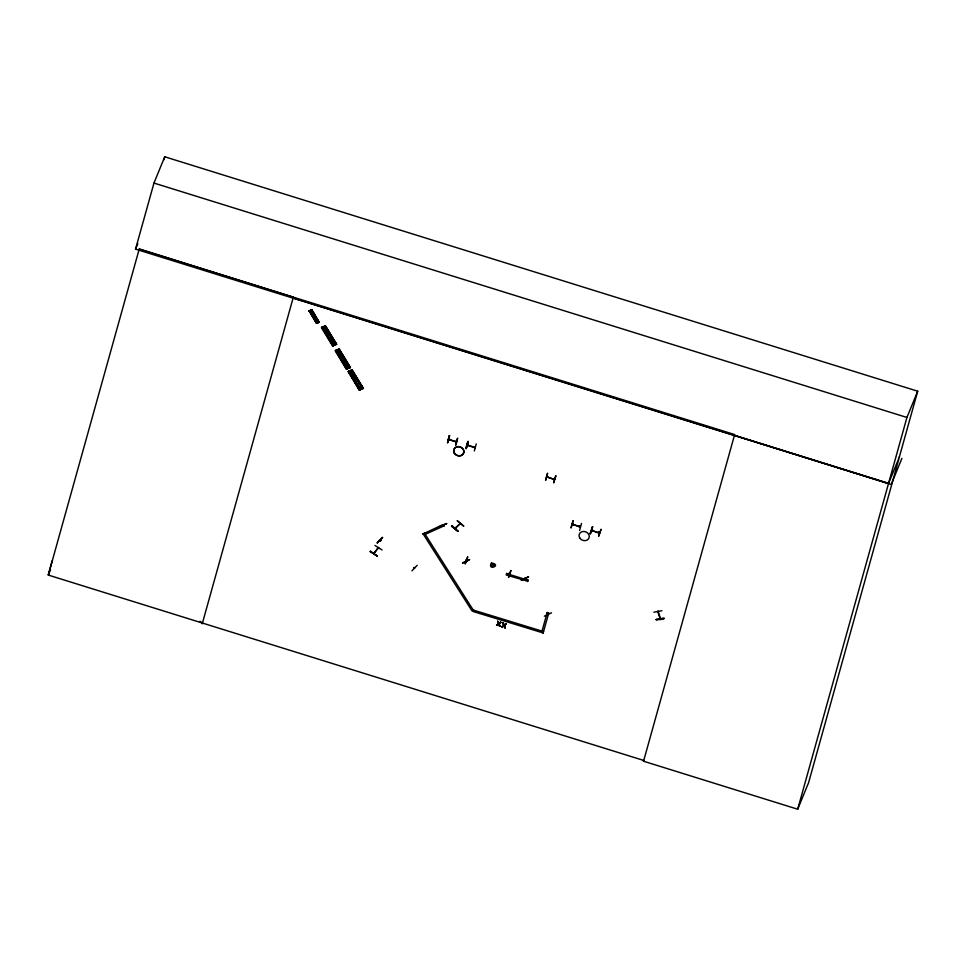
<?xml version="1.0" encoding="UTF-8"?>
<svg xmlns="http://www.w3.org/2000/svg" width="966" height="966" viewBox="0 0 966 966"><rect width="100%" height="100%" fill="white"/><g stroke="black" fill="none" stroke-linecap="round" stroke-linejoin="round"><path stroke-width="1.45" d="M656.24 619.918C669.269 615.885 664.318 620.643 656.216 619.375M378.624 547.625L377.96 548.652L377.899 547.939M379.807 540.392L380.809 540.525M52.14 560.86L48.3 575.072L643.767 760.459L643.549 761.22L734.655 434.567L139.189 249.18L48.3 575.072L50.546 569.59M643.658 760.423L643.441 761.196L797.699 809.218L808.59 782.677L899.479 456.785L888.503 483.543L135.542 249.131L153.968 183.057L164.739 156.782L917.7 391.206L899.274 457.28M163.942 159.656L164.739 156.782M202.232 623.831L293.338 297.178L139.261 248.914M449.564 435.606L447.572 442.839L449.093 435.666M449.613 435.606L447.596 442.621M449.48 438.975L448.671 439.542M456.532 441.957L455.904 441.414M455.59 445.326L457.63 438.105L455.723 445.133M466.252 448.405L468.22 441.402L466.143 448.55M465.781 448.478L467.737 441.474M466.18 448.622L468.099 441.547M467.278 445.338L467.93 445.157M474.56 446.872L474.439 447.234M476.25 443.901L474.342 450.929M543.206 632.959L472.99 611.466L473.364 610.101L543.58 631.595M491.549 562.949C502.525 565.267 486.888 571.304 491.38 563.033M527.738 581.266L506.208 574.939L506.715 573.249M545.573 480.368L547.601 473.147L545.645 480.15M546.828 476.697L554.544 479.486M547.481 476.516L547.372 477.301L546.587 476.745M555.993 475.972L553.603 482.867L555.679 475.658M527.605 581.592L528.124 579.902M547.227 612.432L542.023 631.1M571.051 527.762L573.14 520.589L571.111 527.822M573.019 524.466L572.089 524.502L572.464 523.789M543.073 633.285L548.785 612.915M579.274 526.687L580.3 526.313M579.588 530.455L581.532 523.427M590.154 533.655L592.641 526.567L590.178 533.643M592.424 530.419C590.347 529.416 599.5 534.5 599.644 532.157M599.089 531.988L598.823 532.761L598.86 532.121M601.021 529.404L598.63 536.299L601.021 529.428M797.699 809.218L906.929 417.469L917.7 391.206M467.689 556.887L465.165 563.963L467.653 556.887M466.989 560.087L466.638 560.823L467.653 560.497M509.07 573.176L508.804 573.949L509.77 573.478M511.026 570.604L508.575 577.487L510.7 570.495M459.719 523.97L460.432 523.077M442.971 525.444L443.648 526.023L443.334 524.888M443.225 525.335L443.792 525.468M524.924 578.332L525.214 579.359L525.649 578.767M525.468 579.25L525.19 578.199M547.71 613.905L548.157 614.002M135.542 249.131L137.812 243.601M309.18 310.931L311.656 309.784L319.178 322.197L318.394 322.535L310.919 310.255L318.418 322.511M311.656 309.784L318.877 322.318M311.958 315.23L314.3 314.312M312.67 316.558L315.061 315.556M332.896 345.768L321.811 327.184L322.656 327.051L333.813 345.454L332.872 345.78M322.946 329.056L326.52 327.546M325.385 325.675L321.75 327.317M323.695 330.3L327.281 328.79M324.83 332.171L328.404 330.662M325.832 333.825L329.418 332.316M326.967 335.685L330.553 334.176M336.723 352.276L340.298 350.767M337.472 353.52L341.058 352.01M338.547 355.524L342.181 353.882M339.561 357.191L343.196 355.536M340.744 358.917L344.331 357.408M359.255 390.059L359.823 389.829L348.521 371.258L349.366 371.125L360.511 389.527L359.581 389.853L348.46 371.379L359.267 390.059L348.122 371.656M349.644 373.13L353.23 371.62M352.095 369.749L348.46 371.403M350.404 374.373L353.991 372.864M351.539 376.245L355.114 374.736M352.542 377.899L356.128 376.39M353.677 379.771L357.263 378.261M370.147 551.622C380.64 557.889 378.479 557.611 370.449 551.139M382.536 537.422L377.38 542.711M374.192 552.661L373.697 553.615L378.225 547.855M374.144 553.337L378.382 547.468M374.023 553.784L374.313 552.661M380.145 539.837L379.904 540.537L380.326 539.885M379.988 540.211L380.507 540.513M380.773 540.248L380.411 540.924M377.718 548.495L378.213 547.541M448.731 438.83L448.659 439.578L456.447 441.921L456.761 441.329M448.61 439.518L448.924 438.805M449.323 439.699L449.54 439.083M455.795 441.8L456.061 441.027M456.616 441.196L456.35 441.969L448.61 439.18M473.497 609.775L471.879 610.717L422.987 533.679M424.364 533.051L473.243 610.101M425.197 534.367L444.01 525.866M411.914 570.821L417.191 565.327M414.692 567.646C413.834 568.648 413.207 566.511 414.595 568.093M414.68 567.537L414.257 568.189M467.532 444.601L467.266 445.374L467.435 444.65M467.822 445.543L468.087 444.771M446.654 523.5L439.566 526.651M475.308 447.367L474.415 447.56L474.668 446.823M422.854 534.005L443.177 524.562M474.958 447.765L475.224 446.992M451.533 526.108L458.005 531.324L451.907 525.637M457.28 520.819L463.789 526.011M455.01 527.955L455.578 528.293L455.397 527.605M455.203 528.644L455.517 527.605M460.649 523.27L455.022 528.692M462.497 562.876L469.681 559.519L462.738 563.214M465.648 560.292L465.793 561.234M466.119 561.174L465.89 560.183M466.892 560.135L466.638 560.823M467.363 561.053L467.544 560.268M546.611 477.047L546.925 476.347M547.553 476.612L547.324 477.24M509.432 574.106L509.625 573.357M554.061 478.568L553.651 479.208L554.46 479.124M554.762 478.858L554.351 479.51L546.599 477.011M498.842 623.505L497.695 621.331L498.842 623.505L500.992 622.358L500.255 622.37M496.572 625.243L498.504 623.565L496.572 625.243L498.746 624.072L499.905 626.282L499.168 623.795L499.905 626.282M497.212 625.449L498.746 624.072M502.9 622.949C505.387 627.924 501.511 622.913 503.515 623.142L504.047 625.135L506.196 623.976L504.288 625.63L505.109 627.9L503.962 625.69L502.417 627.067L501.861 626.644L502.417 627.067M503.515 623.142L502.815 623.167M521.374 580.204L528.402 576.943L521.423 579.95M504.288 625.63L506.196 623.976M505.556 623.77L506.112 624.193M504.506 627.719L505.109 627.9M580.155 526.18L579.89 526.953L572.126 524.188M572.85 524.755L573.019 523.958M572.862 524.683L573.092 524.067M579.6 526.011L579.226 526.724M544.353 616.175L551.526 612.818M547.505 613.603L547.891 614.207M591.578 530.479L591.953 529.766M590.6 533.8L592.52 526.724M592.52 529.936L592.255 530.708L592.581 530.044M599.391 532.894L599.789 532.29M653.873 612.215L661.891 610.705M658.027 611.889L657.87 611.224M660.418 618.349L658.148 611.176M659.814 617.854L660.08 618.482M660.019 618.409L657.737 611.683M901.906 458.403L891.22 484.449L734.438 435.34M370.34 551.369L377.271 556.042M454.865 528.45L460.094 523.512M382.053 549.956L374.953 545.476M377.308 542.94L382.572 537.446L377.259 542.868M451.508 526.132L457.969 531.336L451.859 525.685M599.536 532.942L591.627 530.443M498.927 623.287L500.34 622.152M499.072 624.012L500.992 622.358M501.777 626.862L503.721 625.183M316.425 323.332L309.229 310.871L317.259 322.994L316.462 323.332L309.229 310.871L311.764 309.905L319.13 322.209M309.265 310.798L317.271 322.982M318.357 322.535L319.191 322.185M322.632 327.063L333.753 345.49M325.457 325.892L336.675 344.27L335.757 344.584L324.564 326.194L325.337 325.808L336.639 344.294M336.434 350.272L347.567 368.698L336.434 350.272L335.456 350.622M338.414 349.33L349.221 368.01L338.064 349.607L339.163 348.895L350.477 367.478L349.499 367.829M350.247 367.43L346.323 369.205L335.178 350.803L339.114 349.04L350.26 367.503M347.567 368.698L346.601 369.024M349.342 371.149L360.427 389.576M363.156 388.368L352.047 369.893L350.996 370.461L362.165 388.863L363.409 388.332L352.167 369.978M457.353 520.746L463.559 526.192M310.955 310.255L311.595 309.929M322.185 327.257L333.294 345.683M325.035 326.073L336.216 344.464L324.636 326.11L335.456 344.79L324.793 326.182M335.914 350.501L347.072 368.915M338.112 349.595L349.306 367.986M338.341 349.426L349.716 367.817M338.812 349.306L349.921 367.72M348.847 371.355L360.004 389.757M351.745 370.159L362.926 388.537L351.346 370.244M467.278 445.036L475.2 447.463M475.03 447.741L467.23 445.302M598.92 532.411L599.632 532.664M508.804 573.611L509.529 573.84M439.494 526.796L446.546 523.632M521.35 580.107L528.547 576.835M315.906 321.907L318.297 320.905M318.188 322.294L317.524 322.716M316.655 323.151L319.046 322.149M331.761 343.848L335.347 342.338M332.896 345.707L336.47 344.198M345.538 367.068L349.124 365.559M358.471 387.921L362.045 386.412M359.606 389.793L363.18 388.284M321.412 327.583L332.558 345.985M346.649 369L335.588 350.404L346.673 368.94M656.107 619.544L664.101 618.361M572.295 524.212L580.143 526.687M525.081 578.646L525.528 579.262M153.968 183.057L906.929 417.469M293.121 297.939L888.587 483.326M506.582 573.575L527.979 580.228M547.094 612.758L548.652 613.241M496.657 625.026L497.309 625.231M499.386 625.871L500.002 626.065M466.735 560.509L467.472 561.017L466.663 560.763M380.145 540.296L380.701 540.731M200.071 621.271L202.449 623.058M443.044 524.888L443.877 526.192M446.594 523.753L439.518 526.893M336.216 350.235L347.494 368.722M311.149 310.074L318.72 322.39M309.47 310.859L316.957 323.115M504.373 625.413L505.206 627.683M497.695 621.331L498.42 623.782M498.661 624.29L499.301 626.089M312.936 315.145L314.119 315.544L312.936 315.145M491.597 564.216L492.008 566.076L494.049 565.907L493.638 564.047L491.597 564.216M310.026 312.042L312.404 311.04L310.026 312.042M310.521 312.875L312.912 311.861L310.521 312.875M311.281 314.119L313.672 313.117L311.281 314.119M454.382 453.32A5.228 4.504 22.3 0 0 463.257 453.96A5.228 4.504 22.3 0 0 458.645 446.739A5.228 4.504 22.3 0 0 454.382 453.32M454.443 453.163A5.228 4.504 22.3 0 0 463.33 453.803A5.228 4.504 22.3 0 0 458.705 446.57A5.228 4.504 22.3 0 0 454.443 453.163M579.781 538.038A5.228 4.504 22.3 0 0 588.668 538.69A5.228 4.504 22.3 0 0 584.056 531.457A5.228 4.504 22.3 0 0 579.781 538.038"/></g></svg>
